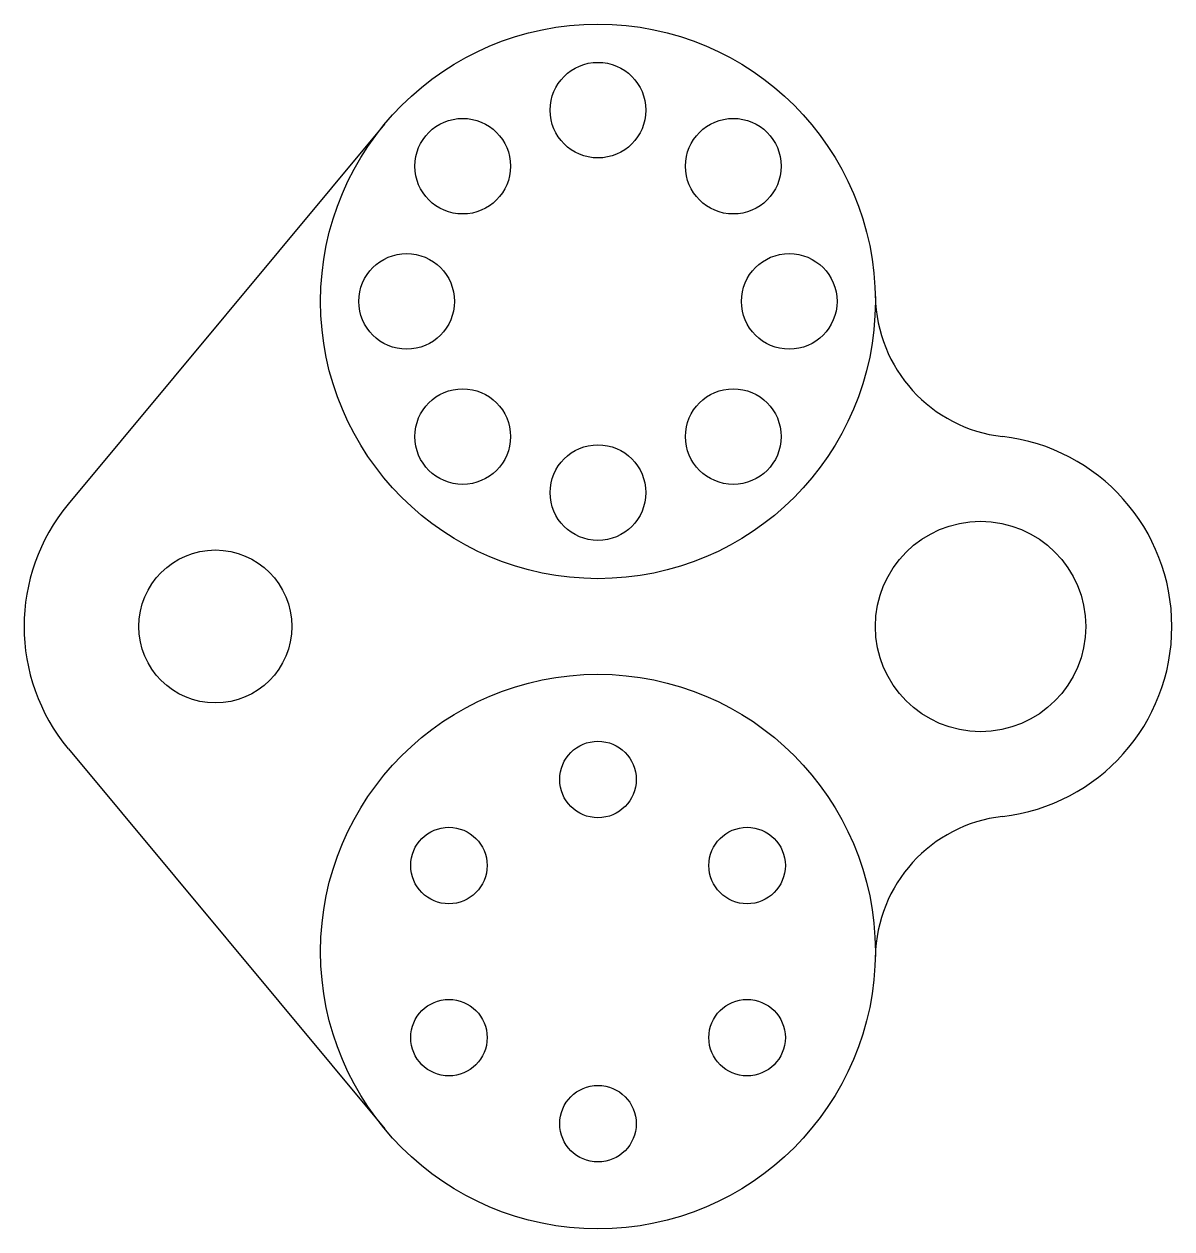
# Model space of a CAD drawing. Header units: millimetres. Extents: x 2207 to 2327, y 1727 to 1853.
import ezdxf

# ---------------------------------------------------------------- set-up
doc = ezdxf.new("R2010")
doc.units = ezdxf.units.MM

msp = doc.modelspace()

# ---------------------------------------------------------------- linework, layer by layer
for p, q in [((2211.73, 1802.99), (2244.81, 1842.75)), ((2211.73, 1777.41), (2244.81, 1737.65))]:
    msp.add_line(p, q)
for centre, radius in [((2267.1, 1824.2), 29), ((2267.1, 1844.2), 5), ((2252.96, 1838.34), 5), ((2281.25, 1838.34), 5), ((2247.1, 1824.2), 5), ((2287.1, 1824.2), 5), ((2252.96, 1810.06), 5), ((2281.25, 1810.06), 5), ((2267.1, 1804.2), 5), ((2307.1, 1790.2), 11), ((2227.1, 1790.2), 8), ((2267.1, 1756.2), 29), ((2267.1, 1774.2), 4), ((2251.52, 1765.2), 4), ((2282.69, 1765.2), 4), ((2251.52, 1747.2), 4), ((2282.69, 1747.2), 4), ((2267.1, 1738.2), 4)]:
    msp.add_circle(centre, radius)
for centre, radius, start, end in [((2311.1, 1824.97), 15, 181.0046, 263.4487), ((2307.1, 1790.2), 20, 276.5513, 83.4487), ((2227.1, 1790.2), 20, 140.2359, 219.7641), ((2311.1, 1755.43), 15, 96.5513, 178.9954)]:
    msp.add_arc(centre, radius, start, end)

doc.saveas('drawing.dxf')
